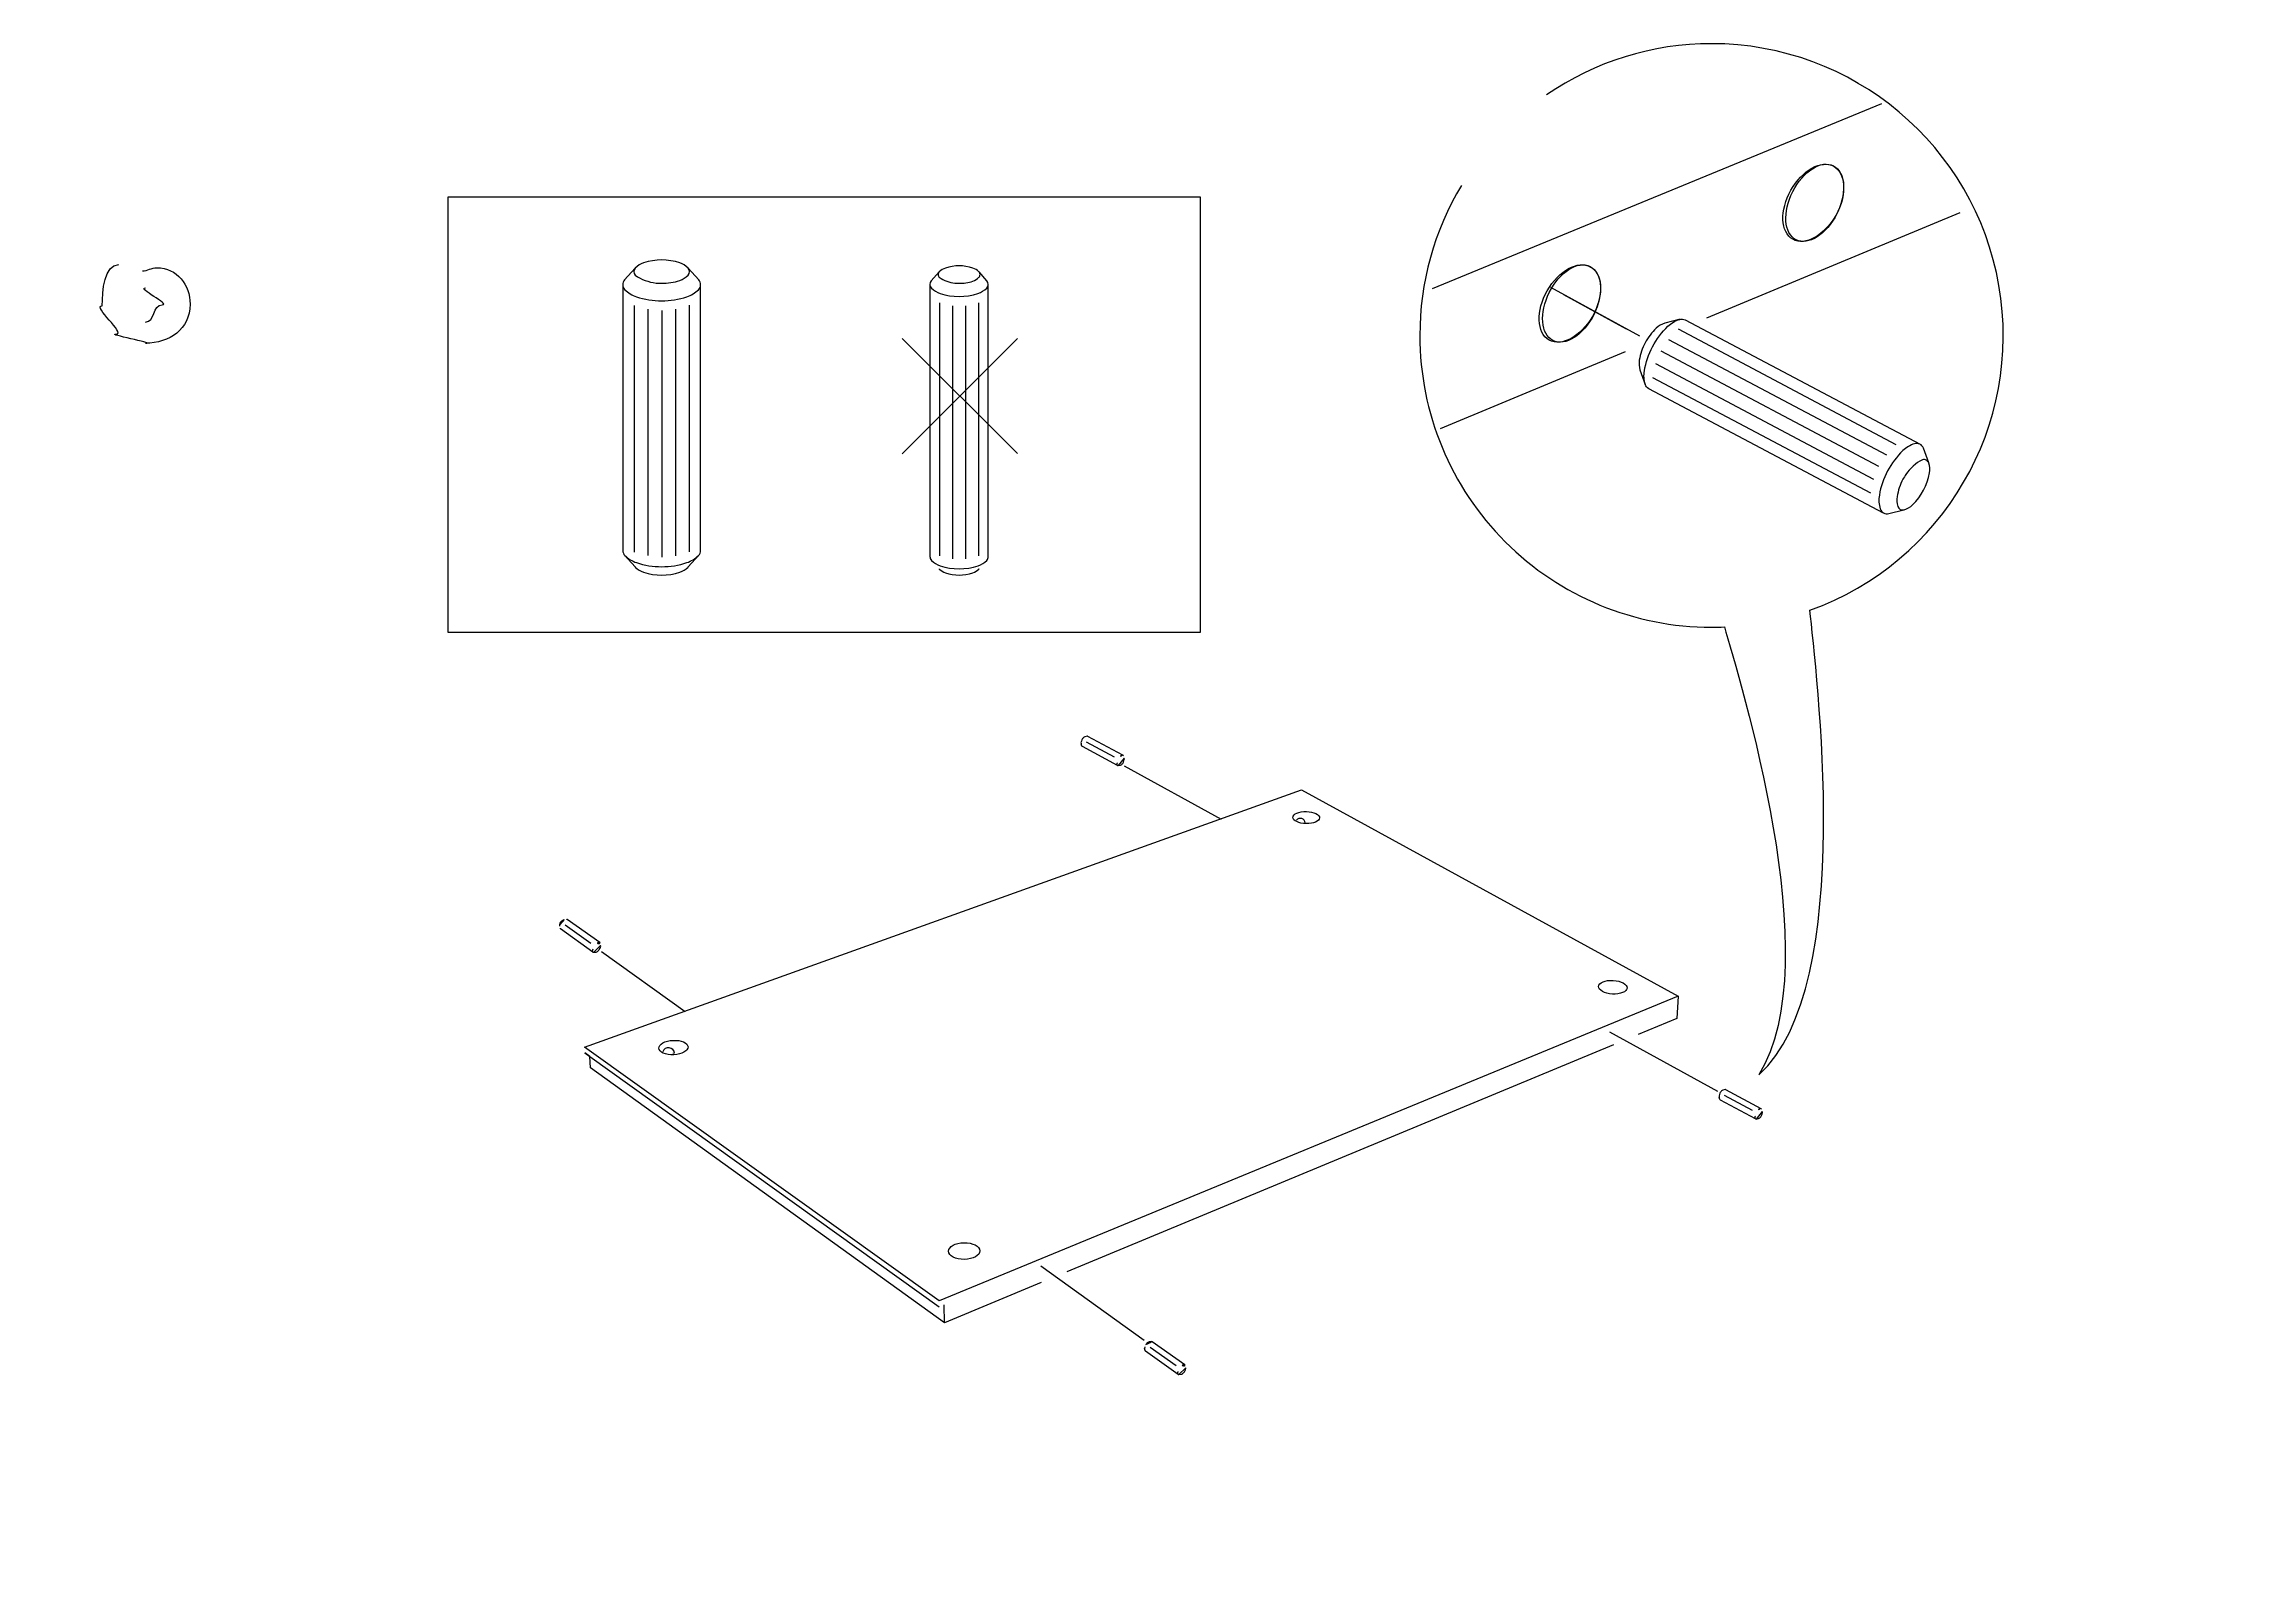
# Model space of a CAD drawing. Header units: metres. Extents: x -30.9 to 24.7, y -10.3 to 6.8.
# Drawn here: x 6.504 to 9.359, y 1.866 to 3.871 of the extents above; entities that cross this region are included whole.
import ezdxf

# ---------------------------------------------------------------- set-up
doc = ezdxf.new("R2010")
doc.units = ezdxf.units.M
doc.header["$MEASUREMENT"] = 0
doc.layers.add('PDF_Working_Num_Penna__255_Num_Penna__255', color=255, linetype='Continuous', lineweight=18)
doc.layers.add('PDF_Working_Num_Penna__7_Num_Penna__7', color=7, linetype='Continuous', lineweight=18)
doc.styles.add('GENERATED_STYLE_1', font='')
doc.styles.get('GENERATED_STYLE_1').set_extended_font_data('Arial')

msp = doc.modelspace()

# ---------------------------------------------------------------- linework, layer by layer
at = {"layer": 'PDF_Working_Num_Penna__255_Num_Penna__255', "color": 255, "linetype": 'Continuous', "lineweight": 18, "flags": 128}
msp.add_lwpolyline([(8.4898, 3.5436), (8.5717, 3.4987)], dxfattribs=at)
at = {"layer": 'PDF_Working_Num_Penna__7_Num_Penna__7', "color": 7, "linetype": 'Continuous', "lineweight": 18, "flags": 128}
for points in [[(8.8119, 3.131, 0.841016), (8.6831, 3.8712, 0.152083), (8.4677, 3.8044)], [(8.3564, 3.6861, 0.136676), (8.3021, 3.4899, 0.414214), (8.6832, 3.1087, 0.010942), (8.7001, 3.1091)], [(7.2767, 3.5778), (7.263, 3.5626, 0.399521), (7.2633, 3.5498, 0.116083), (7.2784, 3.5405, 0.162342), (7.3443, 3.5405, 0.116249), (7.3595, 3.5498, 0.398825), (7.3598, 3.5626), (7.3462, 3.5778)], [(7.674, 3.5729), (7.6637, 3.5615, 0.400053), (7.6639, 3.5519, 0.11614), (7.6753, 3.5449, 0.162217), (7.7247, 3.5449, 0.116208), (7.7361, 3.5519, 0.398475), (7.7363, 3.5615), (7.7261, 3.5729)], [(7.2606, 3.5564), (7.2606, 3.2091, 0.19864), (7.2633, 3.2025, 0.116533), (7.2784, 3.1932, 0.162295), (7.3444, 3.1932, 0.11627), (7.3595, 3.2025, 0.199864), (7.3622, 3.2091), (7.3622, 3.5564)], [(7.6619, 3.5568), (7.6619, 3.2011, 0.198139), (7.6639, 3.1961, 0.116454), (7.6753, 3.1891, 0.162037), (7.7248, 3.1891, 0.116235), (7.7361, 3.1961, 0.198172), (7.7381, 3.2011), (7.7381, 3.5568)], [(8.9081, 3.258), (8.6012, 3.4204, -0.199193), (8.5966, 3.426, -0.116362), (8.5955, 3.4437, -0.080563), (8.6062, 3.4753, -0.080794), (8.6263, 3.502, -0.116616), (8.6417, 3.511, -0.1983), (8.6488, 3.5103), (8.9557, 3.3478)], [(8.6421, 3.5111), (8.6223, 3.5061), (8.622, 3.506, 0.116423), (8.611, 3.4995, 0.080692), (8.5965, 3.4804, 0.080376), (8.5888, 3.4577, 0.116205), (8.5897, 3.445)], [(8.9671, 3.3236), (8.9601, 3.3428, 0.398999), (8.9486, 3.3485, 0.115926), (8.9333, 3.3395, 0.162355), (8.9025, 3.2813, 0.11611), (8.9036, 3.2635, 0.398806), (8.9148, 3.2572), (8.9346, 3.2622)], [(7.263, 3.2029), (7.2767, 3.1877, 0.008673), (7.2769, 3.1874, 0.11633), (7.2878, 3.1807, 0.162162), (7.3351, 3.1807, 0.116515), (7.3459, 3.1874)], [(7.6742, 3.1848, 0.116989), (7.6823, 3.1798, 0.162404), (7.7178, 3.1798, 0.116494), (7.7259, 3.1848)], [(7.9141, 2.9414), (7.8683, 2.9661, 0.197893), (7.8673, 2.9662), (7.8644, 2.9655, 0.114722), (7.8627, 2.9645, 0.086507), (7.8605, 2.9617, 0.084152), (7.8593, 2.9583)], [(7.9069, 2.928), (7.8611, 2.9527, -0.205416), (7.8604, 2.9535), (7.8594, 2.9564)], [(8.7479, 2.4797), (8.702, 2.5044, 0.197893), (8.701, 2.5046), (8.6981, 2.5038, 0.114722), (8.6964, 2.5029, 0.085749), (8.6942, 2.5, 0.083879), (8.693, 2.4966)], [(8.7406, 2.4663), (8.6948, 2.491, -0.205416), (8.6942, 2.4918), (8.6931, 2.4947)], [(7.9861, 2.1325), (7.9437, 2.1627, -0.208592), (7.9431, 2.1636), (7.9425, 2.1666)]]:
    msp.add_lwpolyline(points, format="xyb", dxfattribs=at)
for points in [[(8.9053, 3.7928), (8.3181, 3.5507)], [(9.0079, 3.6504), (8.6766, 3.5127)], [(8.4726, 3.553), (8.5889, 3.4893)], [(7.2756, 3.5293), (7.2756, 3.207)], [(7.2935, 3.5245), (7.2935, 3.2024)], [(7.3115, 3.5224), (7.3115, 3.2005)], [(7.3294, 3.5244), (7.3294, 3.2022)], [(7.3473, 3.5294), (7.3473, 3.2071)], [(7.6745, 3.5326), (7.6745, 3.202)], [(7.6915, 3.5286), (7.6915, 3.1982)], [(7.7084, 3.5288), (7.7084, 3.1982)], [(7.7254, 3.5325), (7.7254, 3.202)], [(7.6257, 3.4862), (7.7763, 3.3356)], [(7.6257, 3.3355), (7.7763, 3.4862)], [(8.9121, 3.3336), (8.6274, 3.4843)], [(8.9247, 3.3472), (8.6399, 3.498)], [(8.5704, 3.4685), (8.3288, 3.3681)], [(8.9019, 3.3187), (8.6174, 3.4693)], [(8.5968, 3.4255), (8.5898, 3.4447)], [(8.8913, 3.2838), (8.6064, 3.4345)], [(8.8952, 3.3019), (8.6104, 3.4527)], [(7.3598, 3.2029), (7.3461, 3.1877)], [(7.903, 2.9388), (7.8666, 2.9584)], [(7.9156, 2.9275), (8.0423, 2.8581)], [(7.2106, 2.5601), (8.1474, 2.8963)], [(8.1474, 2.8963), (8.6397, 2.6266)], [(7.2216, 2.6843), (7.1792, 2.7145)], [(7.219, 2.6955), (7.1854, 2.7194)], [(7.2304, 2.6967), (7.188, 2.7269)], [(7.342, 2.6063), (7.2326, 2.6846)], [(8.6397, 2.6266), (7.674, 2.2285)], [(8.6397, 2.6266), (8.6378, 2.5976), (8.5872, 2.5766)], [(8.5497, 2.5801), (8.6912, 2.5026)], [(7.674, 2.2285), (7.2106, 2.5601)], [(7.2176, 2.548), (7.6742, 2.2207)], [(7.6809, 2.2), (7.2184, 2.5329), (7.2176, 2.548)], [(8.5551, 2.5632), (7.8408, 2.2664)], [(8.7367, 2.4771), (8.7003, 2.4967)], [(7.9418, 2.177), (7.8068, 2.2737)], [(7.8073, 2.2525), (7.6809, 2.2)], [(7.6809, 2.2), (7.6806, 2.2233)], [(7.9949, 2.145), (7.9525, 2.1751)], [(7.9835, 2.1437), (7.9499, 2.1676)]]:
    msp.add_lwpolyline(points, dxfattribs=at)
for points in [[(8.0152, 3.1017), (7.0326, 3.1017), (7.0326, 3.6713), (8.0152, 3.6713)], [(7.2176, 2.548), (7.211, 2.5527)], [(7.3268, 2.5517), (7.3269, 2.5519), (7.3269, 2.5521), (7.3269, 2.5524), (7.3269, 2.5526)]]:
    msp.add_lwpolyline(points, close=True, dxfattribs=at)
for points in [[(7.3041, 3.5584, 0.024068), (7.3114, 3.5581, 0.080575), (7.3351, 3.5619, 0.116515), (7.3459, 3.5686, 0.414012), (7.3459, 3.5781, 0.116174), (7.3351, 3.5848, 0.162509), (7.2878, 3.5848, 0.117028), (7.2769, 3.5781, 0.413726), (7.2769, 3.5686, 0.11633)], [(7.6946, 3.5583, 0.024652), (7.7, 3.5581, 0.080385), (7.7178, 3.5609, 0.11733), (7.7259, 3.566, 0.415204), (7.7259, 3.5731, 0.117197), (7.7178, 3.5781, 0.162317), (7.6823, 3.5781, 0.117083), (7.6742, 3.5731, 0.415204), (7.6741, 3.566, 0.116589)], [(8.9371, 3.3084, 0.025425), (8.9334, 3.3021, 0.080985), (8.9257, 3.2794, 0.116988), (8.9266, 3.2667, 0.413714), (8.9349, 3.2622, 0.116013), (8.9459, 3.2687, 0.162713), (8.968, 3.3105, 0.116341), (8.9672, 3.3232, 0.414797), (8.9588, 3.3276, 0.117025)], [(7.9131, 2.9415, 0.116615), (7.9108, 2.9402, 0.163291)], [(7.9079, 2.9279), (7.9109, 2.9286, 0.11717), (7.9126, 2.9296, 0.081375), (7.9148, 2.9324, 0.083609), (7.9159, 2.9358, 0.126757), (7.9158, 2.9378)], [(7.1781, 2.7202, -0.082681), (7.1796, 2.7235, -0.087126), (7.1822, 2.726, -0.111595), (7.184, 2.7268)], [(7.2226, 2.684), (7.2256, 2.6844, 0.114648), (7.2274, 2.6851, 0.081364), (7.2299, 2.6877, 0.08427), (7.2315, 2.6909, 0.122132), (7.2316, 2.6929)], [(7.231, 2.6959, 0.403197), (7.2294, 2.697, 0.119795), (7.2269, 2.6959, 0.162775)], [(8.7416, 2.4662), (8.7446, 2.4669, 0.11717), (8.7463, 2.4679, 0.164162), (8.7497, 2.4741, 0.126757), (8.7495, 2.4761)], [(8.7468, 2.4799, 0.118062), (8.7445, 2.4785, 0.163141)], [(7.9516, 2.1754), (7.9485, 2.175, 0.111595), (7.9467, 2.1743, 0.085377), (7.9442, 2.1717, 0.083231)], [(7.9871, 2.1323), (7.9901, 2.1327, 0.116672), (7.9919, 2.1334, 0.082255), (7.9944, 2.1359, 0.08427), (7.996, 2.1392, 0.122515), (7.9961, 2.1411)], [(7.9955, 2.1441, 0.397031), (7.9939, 2.1452, 0.118351), (7.9914, 2.1442, 0.16204)]]:
    msp.add_lwpolyline(points, format="xyb", close=True, dxfattribs=at)
at = {"layer": 'PDF_Working_Num_Penna__7_Num_Penna__7', "color": 7, "linetype": 'Continuous', "lineweight": 18}
for centre, radius, start, end in [((7.9135, 2.9402), 0.00132, 17.4641, 62.4087), ((8.1458, 2.8526), 0.00642, 4.5283, 141.4138), ((7.2223, 2.6854), 0.00136, 189.3904, 235.103), ((7.3203, 2.5514), 0.0079, 4.4843, 160.8591), ((8.7472, 2.4786), 0.00132, 17.4641, 62.4087)]:
    msp.add_arc(centre, radius, start, end, dxfattribs=at)
for centre, major_axis, ratio in [((8.8162, 3.6633), (0.0268, 0.0477), 0.613494), ((8.8181, 3.6633), (0.0244, 0.0483), 0.597066), ((8.4981, 3.5317), (0.0271, 0.0477), 0.619004), ((8.5003, 3.5317), (0.0243, 0.0484), 0.599437), ((8.1537, 2.86), (-0.0174, 0.0004), 0.452202), ((8.5542, 2.6384), (-0.0186, 0.0011), 0.478091), ((7.3267, 2.5596), (0.0191, 0.0009), 0.490039), ((7.7067, 2.2937), (0.0205, 0.0003), 0.529689)]:
    msp.add_ellipse(centre, major_axis=major_axis, ratio=ratio, dxfattribs=at)
for points in [[(6.5804, 3.5287), (6.5804, 3.5482), (6.5829, 3.5825), (6.6021, 3.5825)], [(6.6329, 3.5744), (6.6396, 3.5744), (6.6448, 3.5785), (6.6518, 3.5785)], [(6.6518, 3.5785), (6.6783, 3.5785), (6.6951, 3.5558), (6.6951, 3.531)], [(6.6586, 3.53), (6.6708, 3.53), (6.6245, 3.552), (6.6369, 3.552)], [(6.5985, 3.4916), (6.6125, 3.4916), (6.5664, 3.5287), (6.5804, 3.5287)], [(6.6369, 3.5075), (6.6492, 3.5075), (6.6462, 3.53), (6.6586, 3.53)], [(6.6951, 3.531), (6.6951, 3.4979), (6.6679, 3.4799), (6.637, 3.4799)], [(6.637, 3.4799), (6.6501, 3.4799), (6.5852, 3.4916), (6.5985, 3.4916)], [(8.5897, 3.445), (8.5898, 3.445), (8.5897, 3.4447), (8.5898, 3.4447)], [(7.3459, 3.1874), (7.346, 3.1874), (7.346, 3.1877), (7.3462, 3.1877)], [(7.674, 3.185), (7.6741, 3.185), (7.6741, 3.1848), (7.6742, 3.1848)], [(7.7259, 3.1848), (7.726, 3.1848), (7.726, 3.185), (7.7261, 3.185)], [(8.745, 2.5239), (8.8746, 2.64), (8.8187, 3.0557), (8.8119, 3.131)], [(8.7001, 3.1091), (8.7182, 3.0438), (8.837, 2.6701), (8.745, 2.5239)], [(7.8593, 2.9583), (7.8599, 2.9583), (7.8588, 2.9564), (7.8594, 2.9564)], [(7.8594, 2.9564), (7.8594, 2.9564), (7.8594, 2.9564), (7.8594, 2.9564)], [(7.8644, 2.9655), (7.8644, 2.9655), (7.8643, 2.9655), (7.8643, 2.9655)], [(7.9142, 2.9414), (7.9145, 2.9414), (7.9127, 2.9415), (7.9131, 2.9415)], [(7.9061, 2.9315), (7.907, 2.9315), (7.9053, 2.9288), (7.9062, 2.9288)], [(7.9062, 2.9288), (7.9066, 2.9288), (7.9065, 2.928), (7.9069, 2.928)], [(7.9069, 2.928), (7.9072, 2.928), (7.9076, 2.9279), (7.9079, 2.9279)], [(7.1781, 2.7202), (7.1787, 2.7202), (7.1773, 2.7184), (7.1779, 2.7184)], [(7.1779, 2.7184), (7.178, 2.7184), (7.1779, 2.7183), (7.1779, 2.7183)], [(7.1786, 2.7154), (7.179, 2.7154), (7.1788, 2.7145), (7.1792, 2.7145)], [(7.188, 2.7269), (7.1884, 2.7269), (7.1866, 2.7271), (7.187, 2.7271)], [(7.2212, 2.6879), (7.2221, 2.6879), (7.2201, 2.6852), (7.221, 2.6852)], [(7.2216, 2.6843), (7.2219, 2.6843), (7.2222, 2.684), (7.2226, 2.684)], [(8.693, 2.4966), (8.6936, 2.4966), (8.6925, 2.4947), (8.6931, 2.4947)], [(8.6931, 2.4947), (8.6931, 2.4947), (8.6931, 2.4947), (8.6931, 2.4947)], [(8.6981, 2.5038), (8.6981, 2.5038), (8.698, 2.5038), (8.698, 2.5038)], [(8.7398, 2.4698), (8.7407, 2.4698), (8.739, 2.4671), (8.74, 2.4671)], [(8.74, 2.4671), (8.7403, 2.4671), (8.7403, 2.4663), (8.7406, 2.4663)], [(8.7406, 2.4663), (8.7409, 2.4663), (8.7413, 2.4662), (8.7416, 2.4662)], [(8.7479, 2.4797), (8.7482, 2.4797), (8.7464, 2.4799), (8.7468, 2.4799)], [(7.9485, 2.175), (7.9485, 2.175), (7.9485, 2.175), (7.9485, 2.175)], [(7.9525, 2.1751), (7.9529, 2.1751), (7.9511, 2.1754), (7.9515, 2.1754)], [(7.9426, 2.1685), (7.9432, 2.1685), (7.9418, 2.1666), (7.9425, 2.1666)], [(7.9425, 2.1666), (7.9425, 2.1666), (7.9424, 2.1666), (7.9425, 2.1666)], [(7.9857, 2.1361), (7.9866, 2.1361), (7.9846, 2.1334), (7.9855, 2.1334)], [(7.9855, 2.1334), (7.9859, 2.1334), (7.9857, 2.1325), (7.9861, 2.1325)], [(7.9861, 2.1325), (7.9864, 2.1325), (7.9867, 2.1323), (7.9871, 2.1323)]]:
    msp.add_open_spline(points, degree=3, dxfattribs=at)

# ---------------------------------------------------------------- texts
at = {"layer": 'PDF_Working_Num_Penna__7_Num_Penna__7', "color": 7, "linetype": 'Continuous', "lineweight": 18, "attachment_point": 7, "style": 'GENERATED_STYLE_1'}
for s, insert, char_height in [('\\A1;{\\pql;\\fArial|b0|i0|c0|p34;4x}', (8.3266, 3.697), 0.0000077), ('\\A1;{\\pql;\\fArial|b0|i0|c0|p34;12}', (6.5039, 1.8661), 0.00000428), ('\\A1;{\\pql;\\fArial|b0|i0|c0|p34;AA-1843312-3}', (9.3585, 1.8705), 0.00000257)]:
    msp.add_mtext(s, dxfattribs=dict(at, insert=insert, char_height=char_height))
at = {"layer": 'PDF_Working_Num_Penna__7_Num_Penna__7', "color": 7, "linetype": 'Continuous', "lineweight": 18, "char_height": 0.00000321, "attachment_point": 7, "style": 'GENERATED_STYLE_1'}
for s, insert, rotation in [('\\A1;{\\pql;\\fArial|b0|i0|c0|p34;101350}', (8.5399, 3.366), 332.1041), ('\\A1;{\\pql;\\fArial|b0|i0|c0|p34;101350}', (7.4426, 3.1719), 90), ('\\A1;{\\pql;\\fArial|b0|i0|c0|p34;101345}', (7.8274, 3.1719), 90)]:
    msp.add_mtext(s, dxfattribs=dict(at, insert=insert, rotation=rotation))

doc.saveas('drawing.dxf')
